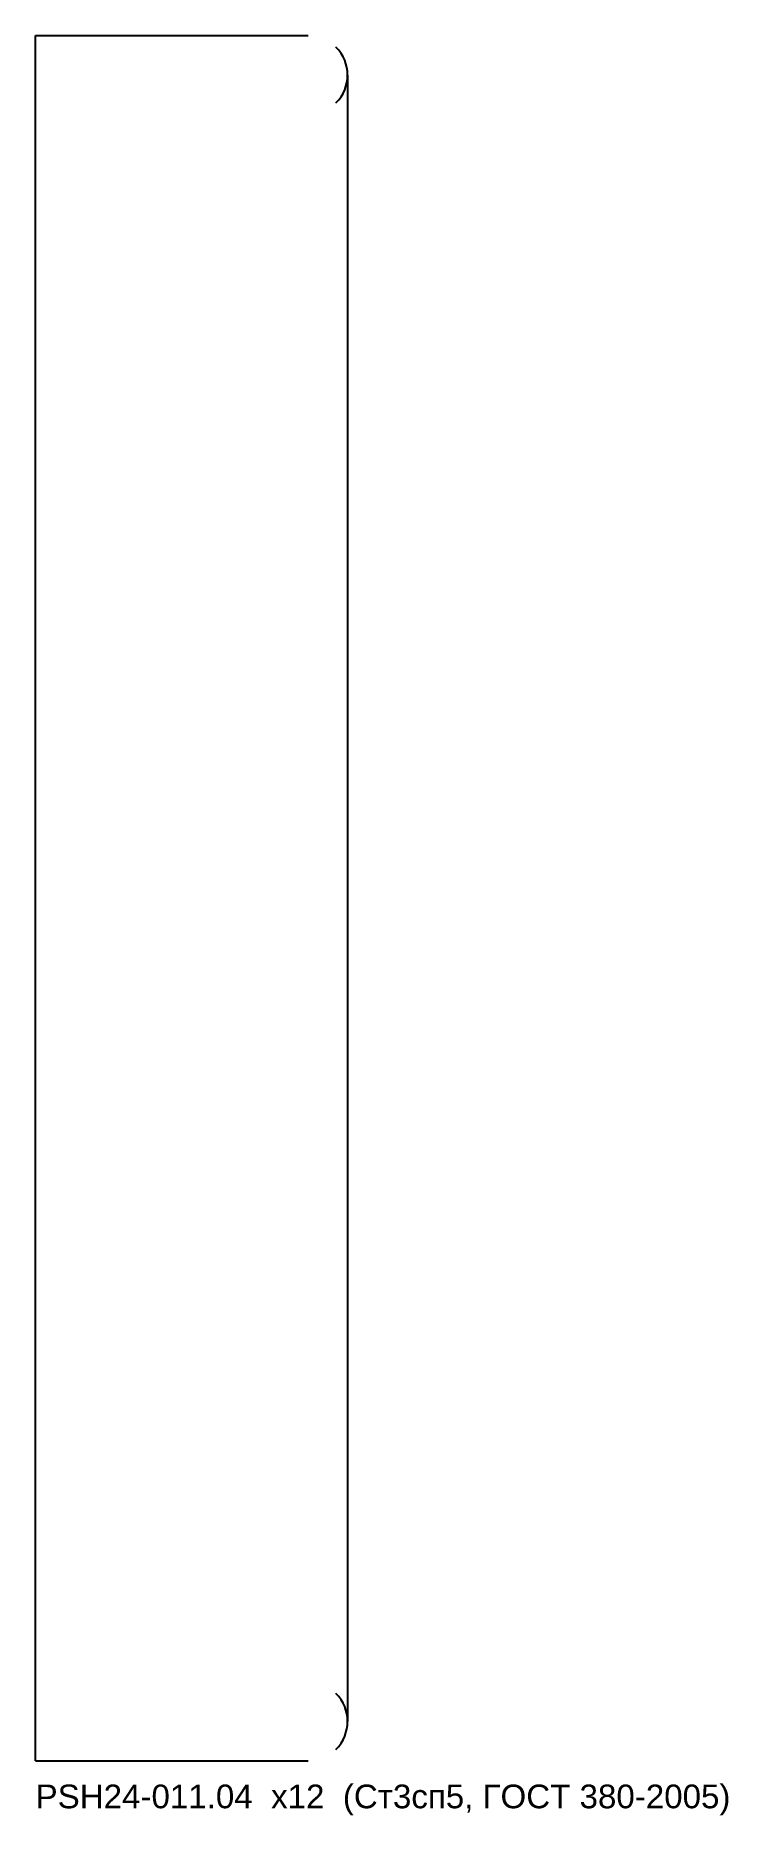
# Model space of a CAD drawing. Header units: millimetres. Extents: x -40 to 136, y -226 to 224.
import ezdxf

# ---------------------------------------------------------------- set-up
doc = ezdxf.new("R2010")
doc.units = ezdxf.units.MM
doc.layers.add('CUT', color=1, linetype='Continuous')
doc.layers.add('MARK', color=5, linetype='Continuous')
doc.styles.add('GOST', font='Arial')

msp = doc.modelspace()

# ---------------------------------------------------------------- linework, layer by layer
at = {"layer": 'CUT'}
for p, q in [((-39.5, 224.5), (29.5, 224.5)), ((-39.5, -212.5), (-39.5, 224.5)), ((39.5, 214.5), (39.5, -202.5)), ((-39.5, -212.5), (29.5, -212.5))]:
    msp.add_line(p, q, dxfattribs=at)
for centre in [(29.5, 214.5), (29.5, -202.5)]:
    msp.add_arc(centre, 10, 315, 405, dxfattribs=at)

# ---------------------------------------------------------------- texts
at = {"layer": 'MARK', "style": 'GOST'}
msp.add_text('PSH24-011.04  x12  (Ст3сп5, ГОСТ 380-2005)', height=6, dxfattribs=at).set_placement((-39.5, -224.5))

doc.saveas('drawing.dxf')
